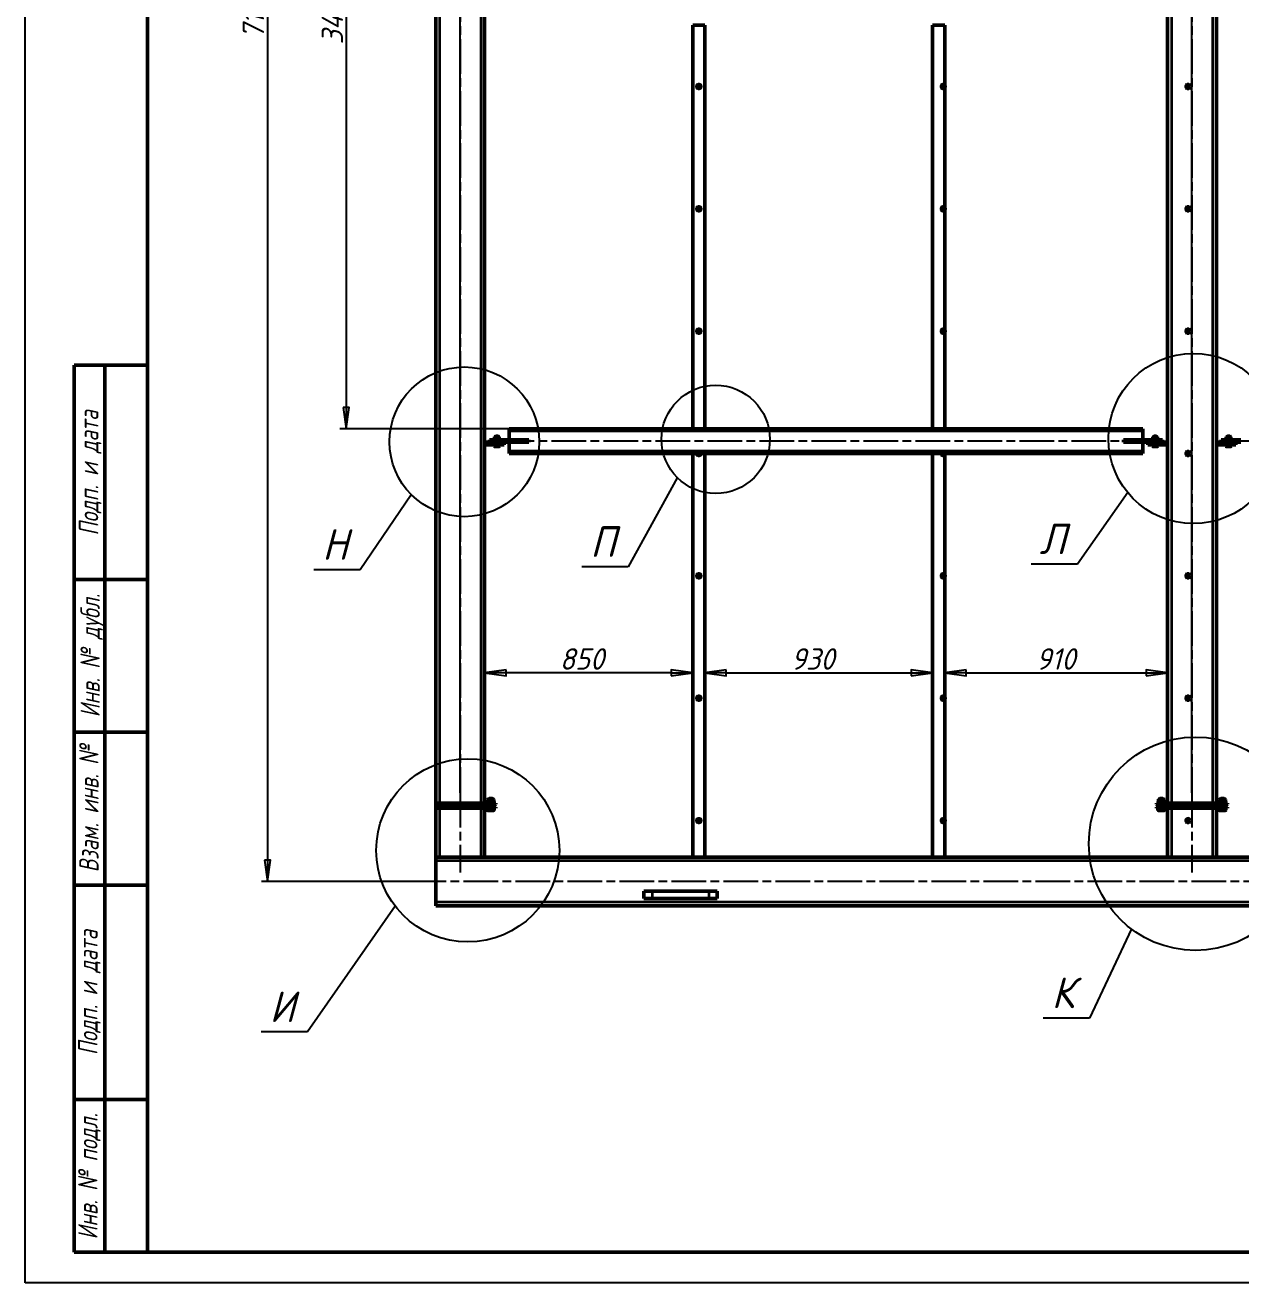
# Model space of a CAD drawing. Header units: millimetres. Extents: x 0 to 23890, y 0 to 14850.
# Drawn here: x 0 to 4968, y 0 to 5140 of the extents above; entities that cross this region are included whole.
import ezdxf
from ezdxf.enums import TextEntityAlignment as Align

# ---------------------------------------------------------------- set-up
doc = ezdxf.new("R2010")
doc.units = ezdxf.units.MM
doc.header["$LTSCALE"] = 25
doc.linetypes.add('CHAIN', pattern=[0.7087, 0.4724, -0.0591, 0.1181, -0.0591])
for name, color, linetype, lineweight in [('Видимые тонкие (ГОСТ)', 7, 'Continuous', 35), ('Видимый контур (ГОСТ)', 7, 'Continuous', 50), ('Граница выносного элемента (ГОСТ)', 7, 'Continuous', 25), ('Кромка (ГОСТ)', 7, 'Continuous', 50), ('Линия резьбы (ГОСТ)', 7, 'Continuous', 25), ('Обозначение (ГОСТ)', 7, 'Continuous', 25), ('Осевая линия (ГОСТ)', 7, 'Continuous', 25), ('Размер (ГОСТ)', 7, 'Continuous', 25), ('Эскизная геометрия (ГОСТ)', 7, 'Continuous', 50)]:
    doc.layers.add(name, color=color, linetype=linetype, lineweight=lineweight)
doc.styles.add('Альтернативный текст (ГОСТ)', font='arial.ttf', dxfattribs={"width": 0.8})
doc.styles.add('Обычный текст (ГОСТ)', font='GOST Common Italic.ttf')
doc.styles.add('Стиль текста112', font='GOST Common Italic.ttf', dxfattribs={"width": 0.8})
doc.styles.add('Увеличенный текст (ГОСТ)', font='GOST Common Italic.ttf')
doc.dimstyles.new('Обычный (ГОСТ)', dxfattribs={"dimscale": 25, "dimtxt": 3.5, "dimasz": 3.5, "dimexe": 1, "dimexo": 0, "dimgap": 0.5, "dimtad": 1, "dimrnd": 1e-08, "dimtxsty": 'Обычный текст (ГОСТ)', "dimblk": 'Filled-1', "dimcen": 0.09, "dimdle": 15, "dimclrd": 256, "dimclre": 256, "dimclrt": 256, "dimazin": 2, "dimtfac": 0.714286, "dimtdec": 3, "dimtmove": 0, "dimatfit": 3, "dimfxl": 1, "dimtolj": 1, "dimlwd": 25, "dimlwe": 25, "dimarcsym": 0})

# ---------------------------------------------------------------- blocks, each defined once
blk = doc.blocks.new('ГОСТ - Доп. графы 1')
at = {"layer": 'Эскизная геометрия (ГОСТ)'}
for p, q in [((-12, 0), (-12, 145)), ((-12, 145), (0, 145)), ((-7, 145), (-7, 0)), ((-12, 110), (-7, 110)), ((-7, 110), (0, 110)), ((-12, 85), (-7, 85)), ((-7, 85), (0, 85)), ((-12, 60), (-7, 60)), ((-7, 60), (0, 60)), ((-12, 25), (-7, 25)), ((-7, 25), (0, 25)), ((0, 0), (-12, 0))]:
    blk.add_line(p, q, dxfattribs=at)
at = {"layer": 'Обозначение (ГОСТ)', "char_height": 3.17, "attachment_point": 5, "rotation": 90, "style": 'Альтернативный текст (ГОСТ)'}
for s, insert, width in [('\\fGOST Common|b0|i1;{\\H3.1700;Подп. и дата}', (-9.37, 127.41), 34.7679), ('\\fGOST Common|b0|i1;{\\H3.1700;Инв. № дубл.}', (-8.95, 97.55), 24.8438), ('\\fGOST Common|b0|i1;{\\H3.1700;Взам. инв. №}', (-9.58, 72.53), 24.8669), ('\\fGOST Common|b0|i1;{\\H3.1700;Подп. и дата}', (-9.5, 42.47), 35.1486), ('\\fGOST Common|b0|i1;{\\H3.1700;Инв. № подл.}', (-9.5, 12.41), 24.9618)]:
    blk.add_mtext(s, dxfattribs=dict(at, insert=insert, width=width))
at = {"layer": 'Обозначение (ГОСТ)', "style": 'Стиль текста112'}
for tag, p in [('Подп._и_дата_2', (-3.53, 127.51)), ('Инв._номер_дубликата', (-3.41, 97.47)), ('Взамен_инв._номера', (-3.46, 72.53)), ('Подп._и_дата_1', (-3.42, 42.35)), ('ИНВЕНТАРНЫЙ_НОМЕР', (-3.33, 12.68))]:
    blk.add_attdef(tag, text='', height=3.17, rotation=90, dxfattribs=at).set_placement(p, align=Align.MIDDLE_CENTER)
blk = doc.blocks.new('Рамки ГОСТ_ граница 594x841_2')
at = {"layer": 'Кромка (ГОСТ)', "lineweight": 25}
for p, q in [((0, 0), (0, 594)), ((841, 0), (0, 0))]:
    blk.add_line(p, q, dxfattribs=at)
at = {"layer": 'Кромка (ГОСТ)'}
for p, q in [((20, 589), (20, 5)), ((20, 5), (836, 5))]:
    blk.add_line(p, q, dxfattribs=at)
blk = doc.blocks.new('2dDetail6')
at = {"layer": 'Граница выносного элемента (ГОСТ)'}
for p, q in [((60.47, 61.58), (46.15, 41.03)), ((46.15, 41.03), (38.56, 41.03))]:
    blk.add_line(p, q, dxfattribs=at)
blk.add_circle((72.35, 70.7), 14.97, dxfattribs=at)
at = {"layer": 'Граница выносного элемента (ГОСТ)', "insert": (39.93, 42.65), "char_height": 5, "attachment_point": 7, "style": 'Увеличенный текст (ГОСТ)'}
blk.add_mtext('И', dxfattribs=at)
blk = doc.blocks.new('2dDetail7')
at = {"layer": 'Граница выносного элемента (ГОСТ)'}
for p, q in [((180.82, 57.85), (173.98, 43.27)), ((173.98, 43.27), (166.39, 43.27))]:
    blk.add_line(p, q, dxfattribs=at)
blk.add_circle((191.3, 71.79), 17.44, dxfattribs=at)
at = {"layer": 'Граница выносного элемента (ГОСТ)', "insert": (167.76, 44.9), "char_height": 5, "attachment_point": 7, "style": 'Увеличенный текст (ГОСТ)'}
blk.add_mtext('К', dxfattribs=at)
blk = doc.blocks.new('2dDetail8')
at = {"layer": 'Граница выносного элемента (ГОСТ)'}
for p, q in [((63.12, 128.85), (54.77, 116.58)), ((54.77, 116.58), (47.17, 116.58))]:
    blk.add_line(p, q, dxfattribs=at)
blk.add_circle((71.79, 137.49), 12.24, dxfattribs=at)
at = {"layer": 'Граница выносного элемента (ГОСТ)', "insert": (48.54, 118.21), "char_height": 5, "attachment_point": 7, "style": 'Увеличенный текст (ГОСТ)'}
blk.add_mtext('Н', dxfattribs=at)
blk = doc.blocks.new('Filled-1')
at = {"color": 0}
for p, q in [((0, 0), (-1, 0.143)), ((-1, 0.143), (-1, -0.143)), ((-1, 0), (0, 0)), ((-1, -0.143), (0, 0))]:
    blk.add_line(p, q, dxfattribs=at)
at = {"color": 0, "flags": 128}
blk.add_lwpolyline([(-1, -0.143), (0, 0), (-1, 0.143), (-1, -0.143)], dxfattribs=at)
at = {"color": 0}
blk.add_solid([(-1, -0.143), (0, 0), (-1, 0.143), (-1, -0.143)], dxfattribs=at)
blk = doc.blocks.new('*D50')
at = {"layer": 'Defpoints', "color": 0, "linetype": 'Continuous', "transparency": 16777216}
for p in [(4767.7, 9252.9), (1777.7, 2002.7), (4767.7, 2002.7)]:
    blk.add_point(p, dxfattribs=at)
at = {"layer": 'Размер (ГОСТ)', "linetype": 'Continuous', "lineweight": 25, "transparency": 16777216}
for p, q in [((1777.7, 2002.7), (1777.7, 9277.9)), ((1865.2, 9252.9), (4680.2, 9252.9)), ((4767.7, 2002.7), (4767.7, 9277.9))]:
    blk.add_line(p, q, dxfattribs=at)
at = {"layer": 'Размер (ГОСТ)', "linetype": 'Continuous', "lineweight": 25, "transparency": 16777216, "xscale": 87.5, "yscale": 87.5, "zscale": 87.5, "rotation": 180}
blk.add_blockref('Filled-1', (1777.7, 9252.9), dxfattribs=at)
at = {"layer": 'Размер (ГОСТ)', "linetype": 'Continuous', "lineweight": 25, "transparency": 16777216, "xscale": 87.5, "yscale": 87.5, "zscale": 87.5}
blk.add_blockref('Filled-1', (4767.7, 9252.9), dxfattribs=at)
at = {"layer": 'Размер (ГОСТ)', "linetype": 'Continuous', "lineweight": 25, "transparency": 16777216, "insert": (3148, 9352.9), "char_height": 87.5, "attachment_point": 1, "style": 'Обычный текст (ГОСТ)'}
blk.add_mtext('\\A1;2990', dxfattribs=at)
blk = doc.blocks.new('*D51')
at = {"layer": 'Defpoints', "color": 0, "linetype": 'Continuous', "transparency": 16777216}
for p in [(7757.7, 9252.9), (4767.7, 2002.7), (7757.7, 2002.7)]:
    blk.add_point(p, dxfattribs=at)
at = {"layer": 'Размер (ГОСТ)', "linetype": 'Continuous', "lineweight": 25, "transparency": 16777216}
for p, q in [((4767.7, 2002.7), (4767.7, 9277.9)), ((4855.2, 9252.9), (7670.2, 9252.9)), ((7757.7, 2002.7), (7757.7, 9277.9))]:
    blk.add_line(p, q, dxfattribs=at)
at = {"layer": 'Размер (ГОСТ)', "linetype": 'Continuous', "lineweight": 25, "transparency": 16777216, "xscale": 87.5, "yscale": 87.5, "zscale": 87.5, "rotation": 180}
blk.add_blockref('Filled-1', (4767.7, 9252.9), dxfattribs=at)
at = {"layer": 'Размер (ГОСТ)', "linetype": 'Continuous', "lineweight": 25, "transparency": 16777216, "xscale": 87.5, "yscale": 87.5, "zscale": 87.5}
blk.add_blockref('Filled-1', (7757.7, 9252.9), dxfattribs=at)
at = {"layer": 'Размер (ГОСТ)', "linetype": 'Continuous', "lineweight": 25, "transparency": 16777216, "insert": (6138, 9352.9), "char_height": 87.5, "attachment_point": 1, "style": 'Обычный текст (ГОСТ)'}
blk.add_mtext('\\A1;2990', dxfattribs=at)
blk = doc.blocks.new('*D54')
at = {"layer": 'Defpoints', "color": 0, "linetype": 'Continuous', "transparency": 16777216}
for p in [(1877.7, 2493.5), (2727.7, 2493.5), (1877.7, 1960.2)]:
    blk.add_point(p, dxfattribs=at)
at = {"layer": 'Размер (ГОСТ)', "linetype": 'Continuous', "lineweight": 25, "transparency": 16777216}
blk.add_line((2640.2, 2493.5), (1965.2, 2493.5), dxfattribs=at)
at = {"layer": 'Размер (ГОСТ)', "linetype": 'Continuous', "lineweight": 25, "transparency": 16777216, "xscale": 87.5, "yscale": 87.5, "zscale": 87.5, "rotation": 180}
blk.add_blockref('Filled-1', (1877.7, 2493.5), dxfattribs=at)
at = {"layer": 'Размер (ГОСТ)', "linetype": 'Continuous', "lineweight": 25, "transparency": 16777216, "xscale": 87.5, "yscale": 87.5, "zscale": 87.5}
blk.add_blockref('Filled-1', (2727.7, 2493.5), dxfattribs=at)
at = {"layer": 'Размер (ГОСТ)', "linetype": 'Continuous', "lineweight": 25, "transparency": 16777216, "insert": (2184.2, 2593.5), "char_height": 87.5, "attachment_point": 1, "style": 'Обычный текст (ГОСТ)'}
blk.add_mtext('\\A1;850', dxfattribs=at)
blk = doc.blocks.new('*D55')
at = {"layer": 'Defpoints', "color": 0, "linetype": 'Continuous', "transparency": 16777216}
for p in [(2777.7, 2493.5), (3707.7, 2493.5), (3707.7, 2493.5)]:
    blk.add_point(p, dxfattribs=at)
at = {"layer": 'Размер (ГОСТ)', "linetype": 'Continuous', "lineweight": 25, "transparency": 16777216}
blk.add_line((2865.2, 2493.5), (3620.2, 2493.5), dxfattribs=at)
at = {"layer": 'Размер (ГОСТ)', "linetype": 'Continuous', "lineweight": 25, "transparency": 16777216, "xscale": 87.5, "yscale": 87.5, "zscale": 87.5, "rotation": 180}
blk.add_blockref('Filled-1', (2777.7, 2493.5), dxfattribs=at)
at = {"layer": 'Размер (ГОСТ)', "linetype": 'Continuous', "lineweight": 25, "transparency": 16777216, "xscale": 87.5, "yscale": 87.5, "zscale": 87.5}
blk.add_blockref('Filled-1', (3707.7, 2493.5), dxfattribs=at)
at = {"layer": 'Размер (ГОСТ)', "linetype": 'Continuous', "lineweight": 25, "transparency": 16777216, "insert": (3129.3, 2593.5), "char_height": 87.5, "attachment_point": 1, "style": 'Обычный текст (ГОСТ)'}
blk.add_mtext('\\A1;930', dxfattribs=at)
blk = doc.blocks.new('2dDetail10')
at = {"layer": 'Граница выносного элемента (ГОСТ)'}
for p, q in [((180.22, 129.19), (172.01, 117.5)), ((172.01, 117.5), (164.41, 117.5))]:
    blk.add_line(p, q, dxfattribs=at)
blk.add_circle((190.96, 138.03), 13.91, dxfattribs=at)
at = {"layer": 'Граница выносного элемента (ГОСТ)', "insert": (165.79, 119.13), "char_height": 5, "attachment_point": 7, "style": 'Увеличенный текст (ГОСТ)'}
blk.add_mtext('Л', dxfattribs=at)
blk = doc.blocks.new('2dDetail11')
at = {"layer": 'Граница выносного элемента (ГОСТ)'}
for p, q in [((106.6, 131.63), (98.57, 117.05)), ((98.57, 117.05), (90.97, 117.05))]:
    blk.add_line(p, q, dxfattribs=at)
blk.add_circle((112.87, 137.89), 8.86, dxfattribs=at)
at = {"layer": 'Граница выносного элемента (ГОСТ)', "insert": (92.34, 118.67), "char_height": 5, "attachment_point": 7, "style": 'Увеличенный текст (ГОСТ)'}
blk.add_mtext('П', dxfattribs=at)
blk = doc.blocks.new('*D58')
at = {"layer": 'Defpoints', "color": 0, "linetype": 'Continuous', "transparency": 16777216}
for p in [(1615.2, 8740.2), (990.2, 1640.2), (1615.2, 1640.2)]:
    blk.add_point(p, dxfattribs=at)
at = {"layer": 'Размер (ГОСТ)', "linetype": 'Continuous', "lineweight": 25, "transparency": 16777216}
for p, q in [((1615.2, 8740.2), (965.2, 8740.2)), ((990.2, 8652.7), (990.2, 1727.7)), ((1615.2, 1640.2), (965.2, 1640.2))]:
    blk.add_line(p, q, dxfattribs=at)
at = {"layer": 'Размер (ГОСТ)', "linetype": 'Continuous', "lineweight": 25, "transparency": 16777216, "xscale": 87.5, "yscale": 87.5, "zscale": 87.5}
for p, rotation in [((990.2, 8740.2), 90), ((990.2, 1640.2), 270)]:
    blk.add_blockref('Filled-1', p, dxfattribs=dict(at, rotation=rotation))
at = {"layer": 'Размер (ГОСТ)', "linetype": 'Continuous', "lineweight": 25, "transparency": 16777216, "insert": (889.1, 5083.5), "char_height": 87.5, "attachment_point": 1, "rotation": 90, "style": 'Обычный текст (ГОСТ)'}
blk.add_mtext('\\A1;7100', dxfattribs=at)
blk = doc.blocks.new('*D72')
at = {"layer": 'Defpoints', "color": 0, "linetype": 'Continuous', "transparency": 16777216}
for p in [(1977.7, 6890.2), (1311.4, 3490.2), (1977.7, 3490.2)]:
    blk.add_point(p, dxfattribs=at)
at = {"layer": 'Размер (ГОСТ)', "linetype": 'Continuous', "lineweight": 25, "transparency": 16777216}
for p, q in [((1977.7, 6890.2), (1286.4, 6890.2)), ((1311.4, 6802.7), (1311.4, 3577.7)), ((1977.7, 3490.2), (1286.4, 3490.2))]:
    blk.add_line(p, q, dxfattribs=at)
at = {"layer": 'Размер (ГОСТ)', "linetype": 'Continuous', "lineweight": 25, "transparency": 16777216, "xscale": 87.5, "yscale": 87.5, "zscale": 87.5}
for p, rotation in [((1311.4, 6890.2), 90), ((1311.4, 3490.2), 270)]:
    blk.add_blockref('Filled-1', p, dxfattribs=dict(at, rotation=rotation))
at = {"layer": 'Размер (ГОСТ)', "linetype": 'Continuous', "lineweight": 25, "transparency": 16777216, "insert": (1211.4, 5061), "char_height": 87.5, "attachment_point": 1, "rotation": 90, "style": 'Обычный текст (ГОСТ)'}
blk.add_mtext('\\A1;3400', dxfattribs=at)
blk = doc.blocks.new('*D73')
at = {"layer": 'Defpoints', "color": 0, "linetype": 'Continuous', "transparency": 16777216}
for p in [(3757.7, 2493.5), (4667.7, 2493.5), (4667.7, 2493.5)]:
    blk.add_point(p, dxfattribs=at)
at = {"layer": 'Размер (ГОСТ)', "linetype": 'Continuous', "lineweight": 25, "transparency": 16777216}
blk.add_line((3845.2, 2493.5), (4580.2, 2493.5), dxfattribs=at)
at = {"layer": 'Размер (ГОСТ)', "linetype": 'Continuous', "lineweight": 25, "transparency": 16777216, "xscale": 87.5, "yscale": 87.5, "zscale": 87.5, "rotation": 180}
blk.add_blockref('Filled-1', (3757.7, 2493.5), dxfattribs=at)
at = {"layer": 'Размер (ГОСТ)', "linetype": 'Continuous', "lineweight": 25, "transparency": 16777216, "xscale": 87.5, "yscale": 87.5, "zscale": 87.5}
blk.add_blockref('Filled-1', (4667.7, 2493.5), dxfattribs=at)
at = {"layer": 'Размер (ГОСТ)', "linetype": 'Continuous', "lineweight": 25, "transparency": 16777216, "insert": (4130.9, 2593.5), "char_height": 87.5, "attachment_point": 1, "style": 'Обычный текст (ГОСТ)'}
blk.add_mtext('\\A1;910', dxfattribs=at)

msp = doc.modelspace()

# ---------------------------------------------------------------- linework, layer by layer
at = {"layer": 'Видимые тонкие (ГОСТ)'}
for p, q in [((1693.685, 8420.166), (1693.685, 1960.166)), ((1861.685, 8420.166), (1861.685, 1960.166)), ((4683.685, 8420.166), (4683.685, 1960.166)), ((4851.685, 8420.166), (4851.685, 1960.166)), ((4567.685, 3480.166), (1977.685, 3480.166)), ((1977.685, 3400.166), (4567.685, 3400.166)), ((1689.685, 1951.566), (1689.685, 1948.765)), ((1693.685, 1940.166), (1693.685, 1740.166)), ((1861.685, 1940.166), (1861.685, 1740.166)), ((4683.685, 1940.166), (4683.685, 1740.166)), ((4851.685, 1940.166), (4851.685, 1740.166)), ((11007.685, 1724.166), (1677.685, 1724.166)), ((2562.175, 1600.166), (2562.175, 1570.166)), ((2793.196, 1600.166), (2793.196, 1570.166)), ((11007.685, 1556.166), (1677.685, 1556.166))]:
    msp.add_line(p, q, dxfattribs=at)
at = {"layer": 'Видимый контур (ГОСТ)'}
for p, q in [((1677.685, 8420.166), (1677.685, 1960.166)), ((1877.685, 5175.166), (1877.685, 3435.166)), ((2727.685, 5140.166), (2777.685, 5140.166)), ((2727.685, 3490.166), (2727.685, 5140.166)), ((2777.685, 3490.166), (2777.685, 5140.166)), ((3707.685, 5140.166), (3757.685, 5140.166)), ((3707.685, 3490.166), (3707.685, 5140.166)), ((3757.685, 4894.874), (3757.685, 5140.166)), ((4667.685, 5175.166), (4667.685, 3435.166)), ((4867.685, 5175.166), (4867.685, 3435.166)), ((3757.685, 4394.874), (3757.685, 4884.058)), ((3757.685, 3894.874), (3757.685, 4384.058)), ((3757.685, 3490.166), (3757.685, 3884.058)), ((1897.685, 3445.166), (1977.685, 3445.166)), ((1897.685, 3445.166), (1897.685, 3435.166)), ((1918.085, 3447.666), (1937.181, 3447.666)), ((1918.085, 3445.166), (1918.085, 3447.666)), ((1919.135, 3457.666), (1918.185, 3457.117)), ((1918.185, 3456.269), (1918.185, 3457.117)), ((1918.185, 3456.269), (1918.185, 3449.063)), ((1918.185, 3448.214), (1918.185, 3449.063)), ((1919.135, 3447.666), (1918.185, 3448.214)), ((1936.235, 3457.666), (1919.135, 3457.666)), ((1922.685, 3460.166), (1921.685, 3459.166)), ((1933.685, 3459.166), (1921.685, 3459.166)), ((1921.685, 3457.666), (1921.685, 3459.166)), ((1922.685, 3460.166), (1932.685, 3460.166)), ((1927.685, 3456.269), (1927.685, 3449.063)), ((1932.685, 3460.166), (1933.685, 3459.166)), ((1933.685, 3457.666), (1933.685, 3459.166)), ((1936.235, 3457.666), (1937.185, 3457.117)), ((1936.235, 3447.666), (1937.185, 3448.214)), ((1937.181, 3447.666), (1937.277, 3447.666)), ((1937.185, 3457.117), (1937.185, 3456.269)), ((1937.185, 3456.269), (1937.185, 3449.063)), ((1937.185, 3449.063), (1937.185, 3448.214)), ((1937.277, 3447.666), (1937.285, 3447.666)), ((1937.285, 3446.539), (1937.285, 3447.666)), ((2727.685, 3490.166), (1977.685, 3490.166)), ((1977.685, 3490.166), (1977.685, 3480.166)), ((1977.685, 3445.166), (1977.685, 3480.166)), ((1977.685, 3445.166), (2057.685, 3445.166)), ((2057.685, 3445.166), (2057.685, 3435.166)), ((2727.685, 3490.166), (2777.685, 3490.166)), ((3707.685, 3490.166), (2777.685, 3490.166)), ((3707.685, 3490.166), (3757.685, 3490.166)), ((4567.685, 3490.166), (3757.685, 3490.166)), ((4487.685, 3435.166), (4487.685, 3445.166)), ((4487.685, 3445.166), (4567.685, 3445.166)), ((4567.685, 3480.166), (4567.685, 3490.166)), ((4567.685, 3480.166), (4567.685, 3445.166)), ((4567.685, 3445.166), (4647.685, 3445.166)), ((4608.085, 3447.666), (4627.181, 3447.666)), ((4608.085, 3445.166), (4608.085, 3447.666)), ((4609.135, 3457.666), (4608.185, 3457.117)), ((4608.185, 3456.269), (4608.185, 3457.117)), ((4608.185, 3456.269), (4608.185, 3449.063)), ((4608.185, 3448.214), (4608.185, 3449.063)), ((4609.135, 3447.666), (4608.185, 3448.214)), ((4626.235, 3457.666), (4609.135, 3457.666)), ((4612.685, 3460.166), (4611.685, 3459.166)), ((4623.685, 3459.166), (4611.685, 3459.166)), ((4611.685, 3457.666), (4611.685, 3459.166)), ((4612.685, 3460.166), (4622.685, 3460.166)), ((4617.685, 3456.269), (4617.685, 3449.063)), ((4622.685, 3460.166), (4623.685, 3459.166)), ((4623.685, 3457.666), (4623.685, 3459.166)), ((4626.235, 3457.666), (4627.185, 3457.117)), ((4626.235, 3447.666), (4627.185, 3448.214)), ((4627.181, 3447.666), (4627.277, 3447.666)), ((4627.185, 3457.117), (4627.185, 3456.269)), ((4627.185, 3456.269), (4627.185, 3449.063)), ((4627.185, 3449.063), (4627.185, 3448.214)), ((4627.277, 3447.666), (4627.285, 3447.666)), ((4627.285, 3446.539), (4627.285, 3447.666)), ((4647.685, 3435.166), (4647.685, 3445.166)), ((4887.685, 3445.166), (4967.685, 3445.166)), ((4887.685, 3445.166), (4887.685, 3435.166)), ((4908.085, 3447.666), (4927.181, 3447.666)), ((4908.085, 3445.166), (4908.085, 3447.666)), ((4909.135, 3457.666), (4908.185, 3457.117)), ((4908.185, 3456.269), (4908.185, 3457.117)), ((4908.185, 3456.269), (4908.185, 3449.063)), ((4908.185, 3448.214), (4908.185, 3449.063)), ((4909.135, 3447.666), (4908.185, 3448.214)), ((4926.235, 3457.666), (4909.135, 3457.666)), ((4912.685, 3460.166), (4911.685, 3459.166)), ((4923.685, 3459.166), (4911.685, 3459.166)), ((4911.685, 3457.666), (4911.685, 3459.166)), ((4912.685, 3460.166), (4922.685, 3460.166)), ((4917.685, 3456.269), (4917.685, 3449.063)), ((4922.685, 3460.166), (4923.685, 3459.166)), ((4923.685, 3457.666), (4923.685, 3459.166)), ((4926.235, 3457.666), (4927.185, 3457.117)), ((4926.235, 3447.666), (4927.185, 3448.214)), ((4927.181, 3447.666), (4927.277, 3447.666)), ((4927.185, 3457.117), (4927.185, 3456.269)), ((4927.185, 3456.269), (4927.185, 3449.063)), ((4927.185, 3449.063), (4927.185, 3448.214)), ((4927.277, 3447.666), (4927.285, 3447.666)), ((4927.285, 3446.539), (4927.285, 3447.666)), ((1877.685, 3435.166), (1957.685, 3435.166)), ((1877.685, 3435.166), (1877.685, 3425.166)), ((1877.685, 3425.166), (1877.685, 1960.166)), ((1957.685, 3425.166), (1877.685, 3425.166)), ((1977.685, 3435.166), (1897.685, 3435.166)), ((1917.293, 3418.729), (1917.293, 3425.166)), ((1919.135, 3417.666), (1917.293, 3418.729)), ((1936.235, 3417.666), (1919.135, 3417.666)), ((1922.489, 3418.729), (1922.489, 3425.166)), ((1932.881, 3418.729), (1932.881, 3425.166)), ((1936.235, 3417.666), (1938.078, 3418.729)), ((1938.078, 3418.729), (1938.078, 3425.166)), ((1957.685, 3435.166), (1957.685, 3425.166)), ((2057.685, 3435.166), (1977.685, 3435.166)), ((1977.685, 3400.166), (1977.685, 3435.166)), ((1977.685, 3400.166), (1977.685, 3390.166)), ((4567.685, 3435.166), (4487.685, 3435.166)), ((4567.685, 3435.166), (4567.685, 3400.166)), ((4647.685, 3435.166), (4567.685, 3435.166)), ((4567.685, 3390.166), (4567.685, 3400.166)), ((4587.685, 3435.166), (4667.685, 3435.166)), ((4587.685, 3425.166), (4587.685, 3435.166)), ((4667.685, 3425.166), (4587.685, 3425.166)), ((4607.293, 3418.729), (4607.293, 3425.166)), ((4609.135, 3417.666), (4607.293, 3418.729)), ((4626.235, 3417.666), (4609.135, 3417.666)), ((4612.489, 3418.729), (4612.489, 3425.166)), ((4622.881, 3418.729), (4622.881, 3425.166)), ((4626.235, 3417.666), (4628.078, 3418.729)), ((4628.078, 3418.729), (4628.078, 3425.166)), ((4667.685, 3425.166), (4667.685, 3435.166)), ((4667.685, 3425.166), (4667.685, 1960.166)), ((4867.685, 3435.166), (4947.685, 3435.166)), ((4867.685, 3435.166), (4867.685, 3425.166)), ((4867.685, 3425.166), (4867.685, 1960.166)), ((4947.685, 3425.166), (4867.685, 3425.166)), ((4967.685, 3435.166), (4887.685, 3435.166)), ((4907.293, 3418.729), (4907.293, 3425.166)), ((4909.135, 3417.666), (4907.293, 3418.729)), ((4926.235, 3417.666), (4909.135, 3417.666)), ((4912.489, 3418.729), (4912.489, 3425.166)), ((4922.881, 3418.729), (4922.881, 3425.166)), ((4926.235, 3417.666), (4928.078, 3418.729)), ((4928.078, 3418.729), (4928.078, 3425.166)), ((4947.685, 3435.166), (4947.685, 3425.166)), ((2727.685, 3390.166), (1977.685, 3390.166)), ((2727.685, 3390.166), (2744.724, 3390.166)), ((2727.685, 1740.166), (2727.685, 3390.166)), ((2761.175, 3390.166), (2777.685, 3390.166)), ((3707.685, 3390.166), (2777.685, 3390.166)), ((2777.685, 1740.166), (2777.685, 3390.166)), ((3707.685, 3390.166), (3743.223, 3390.166)), ((3707.685, 1740.166), (3707.685, 3390.166)), ((3757.685, 2894.874), (3757.685, 3384.058)), ((4567.685, 3390.166), (3759.674, 3390.166)), ((3757.685, 2394.874), (3757.685, 2884.058)), ((3757.685, 1894.874), (3757.685, 2384.058)), ((1677.685, 1960.166), (1693.685, 1960.166)), ((1677.685, 1960.166), (1677.685, 1940.166)), ((1682.685, 1956.468), (1682.685, 1960.166)), ((1892.685, 1956.468), (1682.685, 1956.468)), ((1682.685, 1956.468), (1691.685, 1950.166)), ((1861.685, 1960.166), (1693.685, 1960.166)), ((1861.685, 1960.166), (1873.304, 1960.166)), ((1873.304, 1960.166), (1892.685, 1960.166)), ((1892.685, 1956.468), (1888.957, 1950.166)), ((1890.035, 1963.366), (1915.206, 1963.366)), ((1890.035, 1960.166), (1890.035, 1963.366)), ((1891.885, 1976.366), (1890.685, 1975.673)), ((1890.685, 1974.601), (1890.685, 1975.673)), ((1890.685, 1974.601), (1890.685, 1965.13)), ((1890.685, 1964.059), (1890.685, 1965.13)), ((1891.885, 1963.366), (1890.685, 1964.059)), ((1913.485, 1976.366), (1891.885, 1976.366)), ((1892.685, 1960.166), (1922.685, 1960.166)), ((1892.685, 1956.468), (1892.685, 1960.166)), ((1922.685, 1956.468), (1892.685, 1956.468)), ((1896.019, 1980.166), (1894.685, 1978.832)), ((1910.685, 1978.832), (1894.685, 1978.832)), ((1894.685, 1976.366), (1894.685, 1978.832)), ((1896.019, 1980.166), (1909.352, 1980.166)), ((1902.685, 1974.601), (1902.685, 1965.13)), ((1909.352, 1980.166), (1910.685, 1978.832)), ((1910.685, 1976.366), (1910.685, 1978.832)), ((1913.485, 1976.366), (1914.685, 1975.673)), ((1913.485, 1963.366), (1914.685, 1964.059)), ((1922.685, 1956.468), (1913.685, 1950.166)), ((1914.685, 1975.673), (1914.685, 1974.601)), ((1914.685, 1974.601), (1914.685, 1965.13)), ((1914.685, 1965.13), (1914.685, 1964.059)), ((1915.206, 1963.366), (1915.324, 1963.366)), ((1915.324, 1963.366), (1915.335, 1963.366)), ((1915.335, 1961.924), (1915.335, 1963.366)), ((1922.685, 1956.468), (1922.685, 1960.166)), ((4622.685, 1956.468), (4622.685, 1960.166)), ((4622.685, 1960.166), (4652.685, 1960.166)), ((4631.685, 1950.166), (4622.685, 1956.468)), ((4652.685, 1956.468), (4622.685, 1956.468)), ((4630.035, 1963.366), (4655.206, 1963.366)), ((4630.035, 1960.166), (4630.035, 1963.366)), ((4631.885, 1976.366), (4630.685, 1975.673)), ((4630.685, 1974.601), (4630.685, 1975.673)), ((4630.685, 1974.601), (4630.685, 1965.13)), ((4630.685, 1964.059), (4630.685, 1965.13)), ((4631.885, 1963.366), (4630.685, 1964.059)), ((4653.485, 1976.366), (4631.885, 1976.366)), ((4636.019, 1980.166), (4634.685, 1978.832)), ((4650.685, 1978.832), (4634.685, 1978.832)), ((4634.685, 1976.366), (4634.685, 1978.832)), ((4636.019, 1980.166), (4649.352, 1980.166)), ((4642.685, 1974.601), (4642.685, 1965.13)), ((4649.352, 1980.166), (4650.685, 1978.832)), ((4650.685, 1976.366), (4650.685, 1978.832)), ((4652.685, 1960.166), (4672.066, 1960.166)), ((4652.685, 1956.468), (4652.685, 1960.166)), ((4656.413, 1950.166), (4652.685, 1956.468)), ((4882.685, 1956.468), (4652.685, 1956.468)), ((4653.485, 1976.366), (4654.685, 1975.673)), ((4653.485, 1963.366), (4654.685, 1964.059)), ((4654.685, 1975.673), (4654.685, 1974.601)), ((4654.685, 1974.601), (4654.685, 1965.13)), ((4654.685, 1965.13), (4654.685, 1964.059)), ((4655.206, 1963.366), (4655.324, 1963.366)), ((4655.324, 1963.366), (4655.335, 1963.366)), ((4655.335, 1961.924), (4655.335, 1963.366)), ((4672.066, 1960.166), (4683.685, 1960.166)), ((4851.685, 1960.166), (4683.685, 1960.166)), ((4851.685, 1960.166), (4863.304, 1960.166)), ((4863.304, 1960.166), (4882.685, 1960.166)), ((4882.685, 1956.468), (4878.957, 1950.166)), ((4880.035, 1963.366), (4905.206, 1963.366)), ((4880.035, 1960.166), (4880.035, 1963.366)), ((4881.885, 1976.366), (4880.685, 1975.673)), ((4880.685, 1974.601), (4880.685, 1975.673)), ((4880.685, 1974.601), (4880.685, 1965.13)), ((4880.685, 1964.059), (4880.685, 1965.13)), ((4881.885, 1963.366), (4880.685, 1964.059)), ((4903.485, 1976.366), (4881.885, 1976.366)), ((4882.685, 1956.468), (4882.685, 1960.166)), ((4882.685, 1960.166), (4912.685, 1960.166)), ((4912.685, 1956.468), (4882.685, 1956.468)), ((4886.019, 1980.166), (4884.685, 1978.832)), ((4900.685, 1978.832), (4884.685, 1978.832)), ((4884.685, 1976.366), (4884.685, 1978.832)), ((4886.019, 1980.166), (4899.352, 1980.166)), ((4892.685, 1974.601), (4892.685, 1965.13)), ((4899.352, 1980.166), (4900.685, 1978.832)), ((4900.685, 1976.366), (4900.685, 1978.832)), ((4903.485, 1976.366), (4904.685, 1975.673)), ((4903.485, 1963.366), (4904.685, 1964.059)), ((4912.685, 1956.468), (4903.685, 1950.166)), ((4904.685, 1975.673), (4904.685, 1974.601)), ((4904.685, 1974.601), (4904.685, 1965.13)), ((4904.685, 1965.13), (4904.685, 1964.059)), ((4905.206, 1963.366), (4905.324, 1963.366)), ((4905.324, 1963.366), (4905.335, 1963.366)), ((4905.335, 1961.924), (4905.335, 1963.366)), ((4912.685, 1956.468), (4912.685, 1960.166)), ((1677.685, 1940.166), (1677.685, 1740.166)), ((1677.685, 1940.166), (1693.685, 1940.166)), ((1682.685, 1943.864), (1691.685, 1950.166)), ((1682.685, 1943.864), (1892.685, 1943.864)), ((1682.685, 1943.864), (1682.685, 1940.166)), ((1888.957, 1950.166), (1691.685, 1950.166)), ((1691.685, 1950.166), (1888.957, 1950.166)), ((1861.685, 1940.166), (1693.685, 1940.166)), ((1861.685, 1940.166), (1873.304, 1940.166)), ((1892.685, 1940.166), (1873.304, 1940.166)), ((1877.685, 1940.166), (1877.685, 1740.166)), ((1888.829, 1931.584), (1888.829, 1940.166)), ((1891.285, 1930.166), (1888.829, 1931.584)), ((1892.685, 1943.864), (1888.957, 1950.166)), ((1913.685, 1950.166), (1888.957, 1950.166)), ((1888.957, 1950.166), (1913.685, 1950.166)), ((1914.085, 1930.166), (1891.285, 1930.166)), ((1892.685, 1943.864), (1922.685, 1943.864)), ((1892.685, 1943.864), (1892.685, 1940.166)), ((1922.685, 1940.166), (1892.685, 1940.166)), ((1895.757, 1931.584), (1895.757, 1940.166)), ((1909.614, 1931.584), (1909.614, 1940.166)), ((1922.685, 1943.864), (1913.685, 1950.166)), ((1914.085, 1930.166), (1916.542, 1931.584)), ((1916.542, 1931.584), (1916.542, 1940.166)), ((1922.685, 1943.864), (1922.685, 1940.166)), ((4622.685, 1943.864), (4631.685, 1950.166)), ((4622.685, 1943.864), (4622.685, 1940.166)), ((4622.685, 1943.864), (4652.685, 1943.864)), ((4652.685, 1940.166), (4622.685, 1940.166)), ((4628.829, 1931.584), (4628.829, 1940.166)), ((4631.285, 1930.166), (4628.829, 1931.584)), ((4654.085, 1930.166), (4631.285, 1930.166)), ((4656.413, 1950.166), (4631.685, 1950.166)), ((4631.685, 1950.166), (4656.413, 1950.166)), ((4635.757, 1931.584), (4635.757, 1940.166)), ((4649.614, 1931.584), (4649.614, 1940.166)), ((4652.685, 1943.864), (4656.413, 1950.166)), ((4652.685, 1943.864), (4652.685, 1940.166)), ((4652.685, 1943.864), (4882.685, 1943.864)), ((4672.066, 1940.166), (4652.685, 1940.166)), ((4654.085, 1930.166), (4656.542, 1931.584)), ((4878.957, 1950.166), (4656.413, 1950.166)), ((4656.413, 1950.166), (4878.957, 1950.166)), ((4656.542, 1931.584), (4656.542, 1940.166)), ((4667.685, 1940.166), (4667.685, 1740.166)), ((4672.066, 1940.166), (4683.685, 1940.166)), ((4851.685, 1940.166), (4683.685, 1940.166)), ((4851.685, 1940.166), (4863.304, 1940.166)), ((4882.685, 1940.166), (4863.304, 1940.166)), ((4867.685, 1940.166), (4867.685, 1740.166)), ((4878.829, 1931.584), (4878.829, 1940.166)), ((4881.285, 1930.166), (4878.829, 1931.584)), ((4903.685, 1950.166), (4878.957, 1950.166)), ((4878.957, 1950.166), (4882.685, 1943.864)), ((4878.957, 1950.166), (4903.685, 1950.166)), ((4904.085, 1930.166), (4881.285, 1930.166)), ((4882.685, 1943.864), (4882.685, 1940.166)), ((4882.685, 1943.864), (4912.685, 1943.864)), ((4912.685, 1940.166), (4882.685, 1940.166)), ((4885.757, 1931.584), (4885.757, 1940.166)), ((4899.614, 1931.584), (4899.614, 1940.166)), ((4903.685, 1950.166), (4912.685, 1943.864)), ((4904.085, 1930.166), (4906.542, 1931.584)), ((4906.542, 1931.584), (4906.542, 1940.166)), ((4912.685, 1943.864), (4912.685, 1940.166)), ((3757.685, 1740.166), (3757.685, 1884.058)), ((1677.685, 1740.166), (1677.685, 1724.166)), ((1677.685, 1740.166), (1693.685, 1740.166)), ((1677.685, 1556.166), (1677.685, 1724.166)), ((1861.685, 1740.166), (1693.685, 1740.166)), ((1861.685, 1740.166), (1877.685, 1740.166)), ((2727.685, 1740.166), (1877.685, 1740.166)), ((2727.685, 1740.166), (2777.685, 1740.166)), ((3707.685, 1740.166), (2777.685, 1740.166)), ((3707.685, 1740.166), (3757.685, 1740.166)), ((4667.685, 1740.166), (3757.685, 1740.166)), ((4667.685, 1740.166), (4683.685, 1740.166)), ((4851.685, 1740.166), (4683.685, 1740.166)), ((4851.685, 1740.166), (4867.685, 1740.166)), ((5717.685, 1740.166), (4867.685, 1740.166)), ((2527.685, 1600.166), (2562.175, 1600.166)), ((2527.685, 1600.166), (2527.685, 1570.166)), ((2793.196, 1600.166), (2562.175, 1600.166)), ((2793.196, 1600.166), (2827.685, 1600.166)), ((2827.685, 1600.166), (2827.685, 1570.166)), ((1677.685, 1556.166), (1677.685, 1540.166)), ((2562.175, 1570.166), (2527.685, 1570.166)), ((2562.175, 1570.166), (2793.196, 1570.166)), ((2827.685, 1570.166), (2793.196, 1570.166)), ((11007.685, 1540.166), (1677.685, 1540.166))]:
    msp.add_line(p, q, dxfattribs=at)
for centre in [(2752.949, 4889.466), (3751.448, 4889.466), (4751.735, 4889.466), (2752.949, 4389.466), (3751.448, 4389.466), (4751.735, 4389.466), (2752.949, 3889.466), (3751.448, 3889.466), (4751.735, 3889.466), (2752.949, 3389.466), (3751.448, 3389.466), (4751.735, 3389.466), (2752.949, 2889.466), (3751.448, 2889.466), (4751.735, 2889.466), (2752.949, 2389.466), (3751.448, 2389.466), (4751.735, 2389.466), (2752.949, 1889.466), (3751.448, 1889.466), (4751.735, 1889.466)]:
    msp.add_circle(centre, 8.255, dxfattribs=at)
for centre, major_axis, start_param, end_param in [((1927.685, 3443.792), (0, -26.376), 1.62290324, 1.71819675), ((1927.685, 3446.539), (0, -26.376), 1.51868942, 1.6135099), ((4617.685, 3443.792), (0, -26.376), 1.62290324, 1.71819675), ((4617.685, 3446.539), (0, -26.376), 1.51868942, 1.6135099), ((4917.685, 3443.792), (0, -26.376), 1.62290324, 1.71819675), ((4917.685, 3446.539), (0, -26.376), 1.51868942, 1.6135099), ((1902.685, 1958.407), (0, -34.756), 1.62141082, 1.71394917), ((1902.685, 1961.924), (0, -34.756), 1.52018183, 1.61228687), ((4642.685, 1958.407), (0, -34.756), 1.62141082, 1.71394917), ((4642.685, 1961.924), (0, -34.756), 1.52018183, 1.61228687), ((4892.685, 1958.407), (0, -34.756), 1.62141082, 1.71394917), ((4892.685, 1961.924), (0, -34.756), 1.52018183, 1.61228687)]:
    msp.add_ellipse(centre, major_axis=major_axis, ratio=0.36397023, start_param=start_param, end_param=end_param, dxfattribs=at)
for points, weights in [([(1927.685, 3456.269), (1922.935, 3457.852), (1918.185, 3456.269)], [1, 1.15470053838, 1]), ([(1918.185, 3449.063), (1922.935, 3447.479), (1927.685, 3449.063)], [1, 1.15470053838, 1]), ([(1937.185, 3456.269), (1932.435, 3457.852), (1927.685, 3456.269)], [1, 1.15470053838, 1]), ([(1927.685, 3449.063), (1932.435, 3447.479), (1937.185, 3449.063)], [1, 1.15470053838, 1]), ([(4617.685, 3456.269), (4612.935, 3457.852), (4608.185, 3456.269)], [1, 1.15470053838, 1]), ([(4608.185, 3449.063), (4612.935, 3447.479), (4617.685, 3449.063)], [1, 1.15470053838, 1]), ([(4627.185, 3456.269), (4622.435, 3457.852), (4617.685, 3456.269)], [1, 1.15470053838, 1]), ([(4617.685, 3449.063), (4622.435, 3447.479), (4627.185, 3449.063)], [1, 1.15470053838, 1]), ([(4917.685, 3456.269), (4912.935, 3457.852), (4908.185, 3456.269)], [1, 1.15470053838, 1]), ([(4908.185, 3449.063), (4912.935, 3447.479), (4917.685, 3449.063)], [1, 1.15470053838, 1]), ([(4927.185, 3456.269), (4922.435, 3457.852), (4917.685, 3456.269)], [1, 1.15470053838, 1]), ([(4917.685, 3449.063), (4922.435, 3447.479), (4927.185, 3449.063)], [1, 1.15470053838, 1]), ([(1922.489, 3418.729), (1919.891, 3417.229), (1917.293, 3418.729)], [1.16025403784, 1.33974596216, 1.16025403784]), ([(1932.881, 3418.729), (1927.685, 3417.229), (1922.489, 3418.729)], [1.16025403784, 1.33974596216, 1.16025403784]), ([(1938.078, 3418.729), (1935.48, 3417.229), (1932.881, 3418.729)], [1.16025403784, 1.33974596216, 1.16025403784]), ([(4612.489, 3418.729), (4609.891, 3417.229), (4607.293, 3418.729)], [1.16025403784, 1.33974596216, 1.16025403784]), ([(4622.881, 3418.729), (4617.685, 3417.229), (4612.489, 3418.729)], [1.16025403784, 1.33974596216, 1.16025403784]), ([(4628.078, 3418.729), (4625.48, 3417.229), (4622.881, 3418.729)], [1.16025403784, 1.33974596216, 1.16025403784]), ([(4912.489, 3418.729), (4909.891, 3417.229), (4907.293, 3418.729)], [1.16025403784, 1.33974596216, 1.16025403784]), ([(4922.881, 3418.729), (4917.685, 3417.229), (4912.489, 3418.729)], [1.16025403784, 1.33974596216, 1.16025403784]), ([(4928.078, 3418.729), (4925.48, 3417.229), (4922.881, 3418.729)], [1.16025403784, 1.33974596216, 1.16025403784]), ([(1902.685, 1974.601), (1896.685, 1976.601), (1890.685, 1974.601)], [1, 1.15470053838, 1]), ([(1890.685, 1965.13), (1896.685, 1963.13), (1902.685, 1965.13)], [1, 1.15470053838, 1]), ([(1914.685, 1974.601), (1908.685, 1976.601), (1902.685, 1974.601)], [1, 1.15470053838, 1]), ([(1902.685, 1965.13), (1908.685, 1963.13), (1914.685, 1965.13)], [1, 1.15470053838, 1]), ([(4642.685, 1974.601), (4636.685, 1976.601), (4630.685, 1974.601)], [1, 1.15470053838, 1]), ([(4630.685, 1965.13), (4636.685, 1963.13), (4642.685, 1965.13)], [1, 1.15470053838, 1]), ([(4654.685, 1974.601), (4648.685, 1976.601), (4642.685, 1974.601)], [1, 1.15470053838, 1]), ([(4642.685, 1965.13), (4648.685, 1963.13), (4654.685, 1965.13)], [1, 1.15470053838, 1]), ([(4892.685, 1974.601), (4886.685, 1976.601), (4880.685, 1974.601)], [1, 1.15470053838, 1]), ([(4880.685, 1965.13), (4886.685, 1963.13), (4892.685, 1965.13)], [1, 1.15470053838, 1]), ([(4904.685, 1974.601), (4898.685, 1976.601), (4892.685, 1974.601)], [1, 1.15470053838, 1]), ([(4892.685, 1965.13), (4898.685, 1963.13), (4904.685, 1965.13)], [1, 1.15470053838, 1]), ([(1895.757, 1931.584), (1892.293, 1929.584), (1888.829, 1931.584)], [1.16025403784, 1.33974596216, 1.16025403784]), ([(1909.614, 1931.584), (1902.685, 1929.584), (1895.757, 1931.584)], [1.16025403784, 1.33974596216, 1.16025403784]), ([(1916.542, 1931.584), (1913.078, 1929.584), (1909.614, 1931.584)], [1.16025403784, 1.33974596216, 1.16025403784]), ([(4635.757, 1931.584), (4632.293, 1929.584), (4628.829, 1931.584)], [1.16025403784, 1.33974596216, 1.16025403784]), ([(4649.614, 1931.584), (4642.685, 1929.584), (4635.757, 1931.584)], [1.16025403784, 1.33974596216, 1.16025403784]), ([(4656.542, 1931.584), (4653.078, 1929.584), (4649.614, 1931.584)], [1.16025403784, 1.33974596216, 1.16025403784]), ([(4885.757, 1931.584), (4882.293, 1929.584), (4878.829, 1931.584)], [1.16025403784, 1.33974596216, 1.16025403784]), ([(4899.614, 1931.584), (4892.685, 1929.584), (4885.757, 1931.584)], [1.16025403784, 1.33974596216, 1.16025403784]), ([(4906.542, 1931.584), (4903.078, 1929.584), (4899.614, 1931.584)], [1.16025403784, 1.33974596216, 1.16025403784])]:
    msp.add_rational_spline(points, weights, degree=2, dxfattribs=at)
at = {"layer": 'Линия резьбы (ГОСТ)'}
for p, q in [((1922.735, 3460.166), (1922.735, 3457.666)), ((1932.635, 3457.666), (1932.635, 3460.166)), ((4612.735, 3460.166), (4612.735, 3457.666)), ((4622.635, 3457.666), (4622.635, 3460.166)), ((4912.735, 3460.166), (4912.735, 3457.666)), ((4922.635, 3457.666), (4922.635, 3460.166)), ((1895.891, 1980.038), (1895.891, 1976.366)), ((1909.48, 1976.366), (1909.48, 1980.038)), ((4635.891, 1980.038), (4635.891, 1976.366)), ((4649.48, 1976.366), (4649.48, 1980.038)), ((4885.891, 1980.038), (4885.891, 1976.366)), ((4899.48, 1976.366), (4899.48, 1980.038))]:
    msp.add_line(p, q, dxfattribs=at)
at = {"layer": 'Осевая линия (ГОСТ)', "linetype": 'CHAIN', "ltscale": 11.993792}
for p, q in [((1777.685, 8482.666), (1777.685, 1897.666)), ((4767.685, 8482.666), (4767.685, 1897.666)), ((4630.185, 3440.166), (1915.185, 3440.166)), ((7620.185, 3440.166), (4905.185, 3440.166)), ((1777.685, 2002.666), (1777.685, 1677.666)), ((4767.685, 2002.666), (4767.685, 1677.666)), ((11070.185, 1640.166), (1615.185, 1640.166))]:
    msp.add_line(p, q, dxfattribs=at)

# ---------------------------------------------------------------- block references
at = {"xscale": 25, "yscale": 25, "zscale": 25}
for name, p in [('Рамки ГОСТ_ граница 594x841_2', (0, 0)), ('ГОСТ - Доп. графы 1', (500, 125))]:
    msp.add_blockref(name, p, dxfattribs=at)
at = {"layer": 'Граница выносного элемента (ГОСТ)', "xscale": 25, "yscale": 25, "zscale": 25}
for name in ['2dDetail10', '2dDetail8', '2dDetail11', '2dDetail7', '2dDetail6']:
    msp.add_blockref(name, (0, 0), dxfattribs=at)

# ---------------------------------------------------------------- dimensions: what is measured, and where the dimension line sits
at = {"layer": 'Размер (ГОСТ)', "linetype": 'Continuous', "lineweight": 25}
for base, p1, p2, angle, override, picture, middle in [((4767.685, 9252.855), (1777.685, 2002.666), (4767.685, 2002.666), 180, {"dimgap": 0.5, "dimdec": 2, "dimtol": 0, "dimlim": 0, "dimtp": 0, "dimtm": 0, "dimtdec": 3, "dimtofl": 0, "dimatfit": 1}, '*D50', (3272.685, 9252.855)), ((7757.685, 9252.855), (4767.685, 2002.666), (7757.685, 2002.666), 180, {"dimgap": 0.5, "dimdec": 2, "dimtol": 0, "dimlim": 0, "dimtp": 0, "dimtm": 0, "dimtdec": 3, "dimtofl": 0, "dimatfit": 1}, '*D51', (6262.685, 9252.855)), ((990.185, 1640.166), (1615.185, 8740.166), (1615.185, 1640.166), 90, {"dimgap": 0.5, "dimdec": 2, "dimtol": 0, "dimlim": 0, "dimtp": 0, "dimtm": 0, "dimtdec": 3, "dimtofl": 0, "dimatfit": 1}, '*D58', (990.185, 5190.166)), ((1311.4, 3490.166), (1977.685, 6890.166), (1977.685, 3490.166), 90, {"dimgap": 0.5, "dimdec": 2, "dimtol": 0, "dimlim": 0, "dimtp": 0, "dimtm": 0, "dimtdec": 3, "dimtofl": 0, "dimatfit": 1}, '*D72', (1311.4, 5190.166)), ((1877.685, 2493.523), (2727.685, 2493.523), (1877.685, 1960.166), 180, {"dimgap": 0.5, "dimdec": 2, "dimse1": 1, "dimse2": 1, "dimtol": 0, "dimlim": 0, "dimtp": 0, "dimtm": 0, "dimtdec": 3, "dimtofl": 0, "dimatfit": 1}, '*D54', (2275.185, 2493.523))]:
    dim = msp.add_linear_dim(base=base, p1=p1, p2=p2, angle=angle, dimstyle='Обычный (ГОСТ)', override=override, dxfattribs=at)
    dim.commit()
    dim.dimension.update_dxf_attribs({"geometry": picture, "text_midpoint": middle, "dimtype": 160})
for base, p1, p2, picture, middle in [((3707.685, 2493.523), (2777.685, 2493.523), (3707.685, 2493.523), '*D55', (3217.685, 2493.523)), ((4667.685, 2493.523), (3757.685, 2493.523), (4667.685, 2493.523), '*D73', (4210.185, 2493.523))]:
    dim = msp.add_linear_dim(base=base, p1=p1, p2=p2, dimstyle='Обычный (ГОСТ)', override={"dimgap": 0.5, "dimdec": 2, "dimse1": 1, "dimse2": 1, "dimtol": 0, "dimlim": 0, "dimtp": 0, "dimtm": 0, "dimtdec": 3, "dimtofl": 0, "dimatfit": 1}, dxfattribs=at)
    dim.commit()
    dim.dimension.update_dxf_attribs({"geometry": picture, "text_midpoint": middle, "dimtype": 160})

doc.saveas('drawing.dxf')
